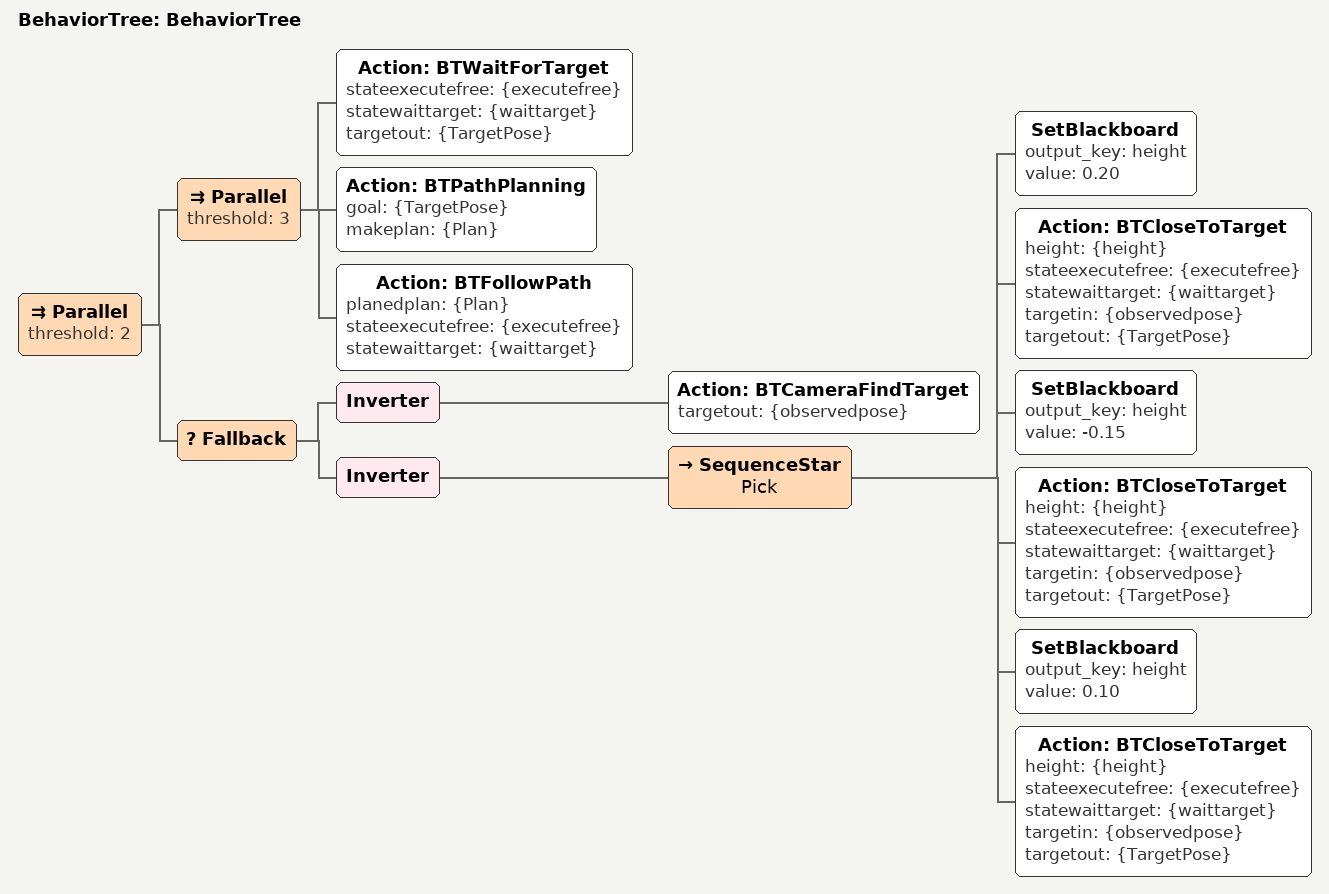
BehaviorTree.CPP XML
<?xml version="1.0"?>
<root main_tree_to_execute="BehaviorTree">
    <BehaviorTree ID="BehaviorTree">
        <Parallel threshold="2">
            <Parallel threshold="3">
                <Action ID="BTWaitForTarget" stateexecutefree="{executefree}" statewaittarget="{waittarget}" targetout="{TargetPose}"/>
                <Action ID="BTPathPlanning" goal="{TargetPose}" makeplan="{Plan}"/>
                <Action ID="BTFollowPath" planedplan="{Plan}" stateexecutefree="{executefree}" statewaittarget="{waittarget}"/>
            </Parallel>
            <Fallback>
                <Inverter>
                    <Action ID="BTCameraFindTarget" targetout="{observedpose}"/>
                </Inverter>
                <Inverter>
                    <SequenceStar name="Pick">
                        <SetBlackboard output_key="height" value="0.20"/>
                        <Action ID="BTCloseToTarget" height="{height}" stateexecutefree="{executefree}" statewaittarget="{waittarget}" targetin="{observedpose}" targetout="{TargetPose}"/>
                        <SetBlackboard output_key="height" value="-0.15"/>
                        <Action ID="BTCloseToTarget" height="{height}" stateexecutefree="{executefree}" statewaittarget="{waittarget}" targetin="{observedpose}" targetout="{TargetPose}"/>
                        <SetBlackboard output_key="height" value="0.10"/>
                        <Action ID="BTCloseToTarget" height="{height}" stateexecutefree="{executefree}" statewaittarget="{waittarget}" targetin="{observedpose}" targetout="{TargetPose}"/>
                    </SequenceStar>
                </Inverter>
            </Fallback>
        </Parallel>
    </BehaviorTree>
</root>
